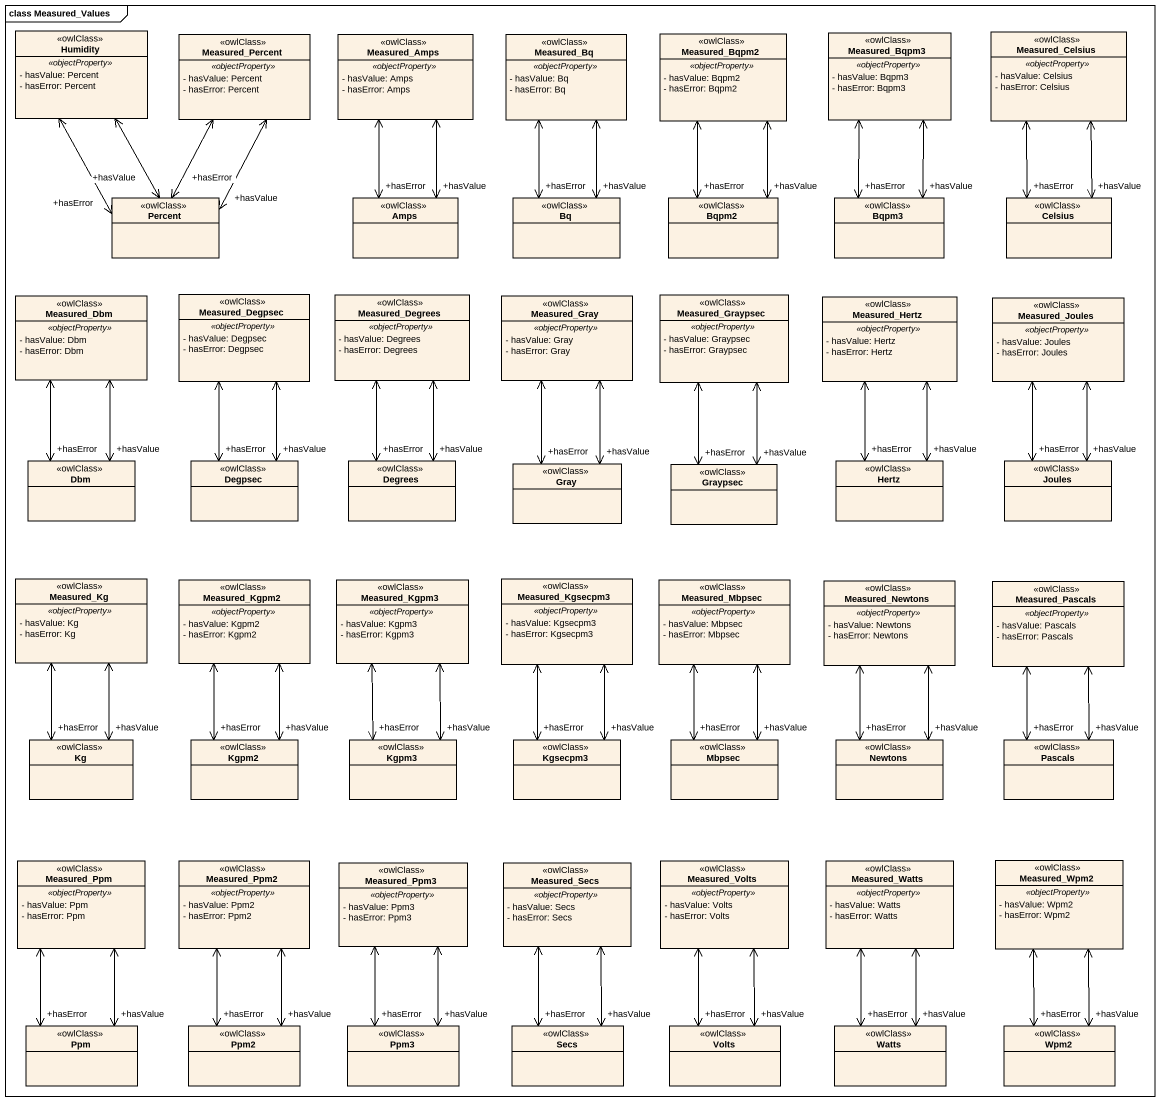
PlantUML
@startuml
mainframe class Measured_Values
hide circle
hide empty members
skinparam classAttributeIconSize 0
class Humidity <<owlClass>> {
  .. <<objectProperty>> ..
  - hasValue: Percent
  - hasError: Percent
}
class Measured_Bqpm2 <<owlClass>> {
  .. <<objectProperty>> ..
  - hasValue: Bqpm2
  - hasError: Bqpm2
}
class Measured_Bqpm3 <<owlClass>> {
  .. <<objectProperty>> ..
  - hasValue: Bqpm3
  - hasError: Bqpm3
}
class Measured_Celsius <<owlClass>> {
  .. <<objectProperty>> ..
  - hasValue: Celsius
  - hasError: Celsius
}
class Measured_Percent <<owlClass>> {
  .. <<objectProperty>> ..
  - hasValue: Percent
  - hasError: Percent
}
class Measured_Amps <<owlClass>> {
  .. <<objectProperty>> ..
  - hasValue: Amps
  - hasError: Amps
}
class Measured_Bq <<owlClass>> {
  .. <<objectProperty>> ..
  - hasValue: Bq
  - hasError: Bq
}
class Percent <<owlClass>>
class Amps <<owlClass>>
class Bq <<owlClass>>
class Bqpm2 <<owlClass>>
class Bqpm3 <<owlClass>>
class Celsius <<owlClass>>
class Measured_Dbm <<owlClass>> {
  .. <<objectProperty>> ..
  - hasValue: Dbm
  - hasError: Dbm
}
class Measured_Degpsec <<owlClass>> {
  .. <<objectProperty>> ..
  - hasValue: Degpsec
  - hasError: Degpsec
}
class Measured_Degrees <<owlClass>> {
  .. <<objectProperty>> ..
  - hasValue: Degrees
  - hasError: Degrees
}
class Measured_Gray <<owlClass>> {
  .. <<objectProperty>> ..
  - hasValue: Gray
  - hasError: Gray
}
class Measured_Graypsec <<owlClass>> {
  .. <<objectProperty>> ..
  - hasValue: Graypsec
  - hasError: Graypsec
}
class Measured_Hertz <<owlClass>> {
  .. <<objectProperty>> ..
  - hasValue: Hertz
  - hasError: Hertz
}
class Measured_Joules <<owlClass>> {
  .. <<objectProperty>> ..
  - hasValue: Joules
  - hasError: Joules
}
class Dbm <<owlClass>>
class Degpsec <<owlClass>>
class Degrees <<owlClass>>
class Gray <<owlClass>>
class Graypsec <<owlClass>>
class Hertz <<owlClass>>
class Joules <<owlClass>>
class Measured_Kg <<owlClass>> {
  .. <<objectProperty>> ..
  - hasValue: Kg
  - hasError: Kg
}
class Measured_Kgpm2 <<owlClass>> {
  .. <<objectProperty>> ..
  - hasValue: Kgpm2
  - hasError: Kgpm2
}
class Measured_Kgpm3 <<owlClass>> {
  .. <<objectProperty>> ..
  - hasValue: Kgpm3
  - hasError: Kgpm3
}
class Measured_Kgsecpm3 <<owlClass>> {
  .. <<objectProperty>> ..
  - hasValue: Kgsecpm3
  - hasError: Kgsecpm3
}
class Measured_Mbpsec <<owlClass>> {
  .. <<objectProperty>> ..
  - hasValue: Mbpsec
  - hasError: Mbpsec
}
class Measured_Newtons <<owlClass>> {
  .. <<objectProperty>> ..
  - hasValue: Newtons
  - hasError: Newtons
}
class Measured_Pascals <<owlClass>> {
  .. <<objectProperty>> ..
  - hasValue: Pascals
  - hasError: Pascals
}
class Kg <<owlClass>>
class Kgpm2 <<owlClass>>
class Kgpm3 <<owlClass>>
class Kgsecpm3 <<owlClass>>
class Mbpsec <<owlClass>>
class Newtons <<owlClass>>
class Pascals <<owlClass>>
class Measured_Ppm <<owlClass>> {
  .. <<objectProperty>> ..
  - hasValue: Ppm
  - hasError: Ppm
}
class Measured_Ppm2 <<owlClass>> {
  .. <<objectProperty>> ..
  - hasValue: Ppm2
  - hasError: Ppm2
}
class Measured_Ppm3 <<owlClass>> {
  .. <<objectProperty>> ..
  - hasValue: Ppm3
  - hasError: Ppm3
}
class Measured_Secs <<owlClass>> {
  .. <<objectProperty>> ..
  - hasValue: Secs
  - hasError: Secs
}
class Measured_Volts <<owlClass>> {
  .. <<objectProperty>> ..
  - hasValue: Volts
  - hasError: Volts
}
class Measured_Watts <<owlClass>> {
  .. <<objectProperty>> ..
  - hasValue: Watts
  - hasError: Watts
}
class Measured_Wpm2 <<owlClass>> {
  .. <<objectProperty>> ..
  - hasValue: Wpm2
  - hasError: Wpm2
}
class Ppm <<owlClass>>
class Ppm2 <<owlClass>>
class Ppm3 <<owlClass>>
class Secs <<owlClass>>
class Volts <<owlClass>>
class Watts <<owlClass>>
class Wpm2 <<owlClass>>
Humidity <--> "+hasError" Percent
Humidity <--> "+hasValue" Percent
Measured_Bqpm2 <--> "+hasError" Bqpm2
Measured_Bqpm2 <--> "+hasValue" Bqpm2
Measured_Bqpm3 <--> "+hasError" Bqpm3
Measured_Bqpm3 <--> "+hasValue" Bqpm3
Measured_Celsius <--> "+hasValue" Celsius
Measured_Celsius <--> "+hasError" Celsius
Measured_Percent <--> "+hasError" Percent
Measured_Percent <--> "+hasValue" Percent
Measured_Amps <--> "+hasError" Amps
Measured_Amps <--> "+hasValue" Amps
Measured_Bq <--> "+hasValue" Bq
Measured_Bq <--> "+hasError" Bq
Measured_Dbm <--> "+hasError" Dbm
Measured_Dbm <--> "+hasValue" Dbm
Measured_Degpsec <--> "+hasValue" Degpsec
Measured_Degpsec <--> "+hasError" Degpsec
Measured_Degrees <--> "+hasValue" Degrees
Measured_Degrees <--> "+hasError" Degrees
Measured_Gray <--> "+hasError" Gray
Measured_Gray <--> "+hasValue" Gray
Measured_Graypsec <--> "+hasError" Graypsec
Measured_Graypsec <--> "+hasValue" Graypsec
Measured_Hertz <--> "+hasValue" Hertz
Measured_Hertz <--> "+hasError" Hertz
Measured_Joules <--> "+hasValue" Joules
Measured_Joules <--> "+hasError" Joules
Measured_Kg <--> "+hasError" Kg
Measured_Kg <--> "+hasValue" Kg
Measured_Kgpm2 <--> "+hasError" Kgpm2
Measured_Kgpm2 <--> "+hasValue" Kgpm2
Measured_Kgpm3 <--> "+hasError" Kgpm3
Measured_Kgpm3 <--> "+hasValue" Kgpm3
Measured_Kgsecpm3 <--> "+hasError" Kgsecpm3
Measured_Kgsecpm3 <--> "+hasValue" Kgsecpm3
Measured_Mbpsec <--> "+hasError" Mbpsec
Measured_Mbpsec <--> "+hasValue" Mbpsec
Measured_Newtons <--> "+hasError" Newtons
Measured_Newtons <--> "+hasValue" Newtons
Measured_Pascals <--> "+hasError" Pascals
Measured_Pascals <--> "+hasValue" Pascals
Measured_Ppm <--> "+hasValue" Ppm
Measured_Ppm <--> "+hasError" Ppm
Measured_Ppm2 <--> "+hasError" Ppm2
Measured_Ppm2 <--> "+hasValue" Ppm2
Measured_Ppm3 <--> "+hasError" Ppm3
Measured_Ppm3 <--> "+hasValue" Ppm3
Measured_Secs <--> "+hasValue" Secs
Measured_Secs <--> "+hasError" Secs
Measured_Volts <--> "+hasValue" Volts
Measured_Volts <--> "+hasError" Volts
Measured_Watts <--> "+hasError" Watts
Measured_Watts <--> "+hasValue" Watts
Measured_Wpm2 <--> "+hasError" Wpm2
Measured_Wpm2 <--> "+hasValue" Wpm2
@enduml
